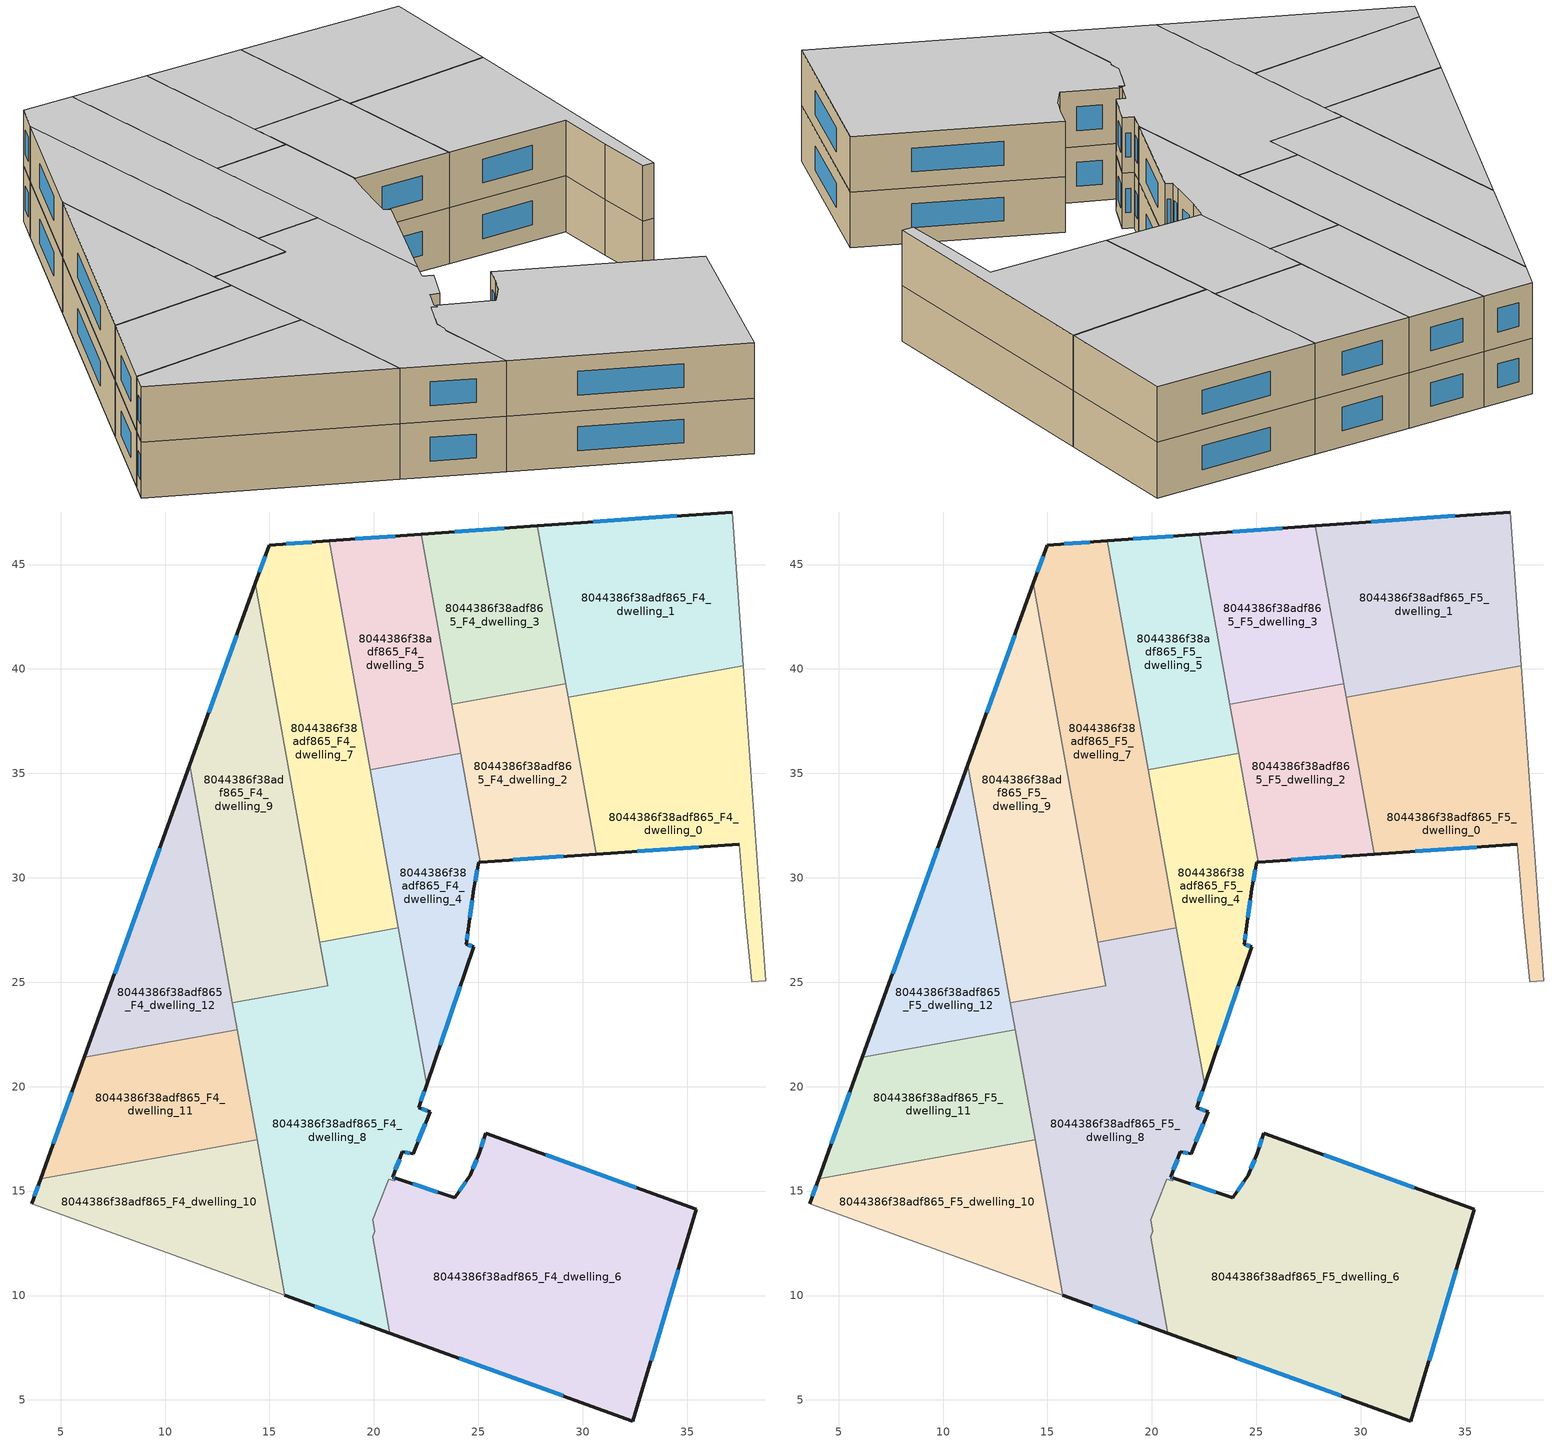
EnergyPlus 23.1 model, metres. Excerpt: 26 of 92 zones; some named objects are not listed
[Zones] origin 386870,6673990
8044386f38adf865_F4_dwelling_0
 floor to 8044386f38adf865_F3_dwelling_0 (EU_floor_Construction): 37.69,40.14 38.77,25.08 38.1,25.02 37.77,28.16 37.5,31.6 30.65,31.13 29.3,38.64 z12
 wall outside (EU_wall_Construction): 30.65,31.13 37.5,31.6 z12:15
 wall adiabatic (EU_wall_Construction): 37.5,31.6 37.77,28.16 38.1,25.02 38.77,25.08 37.69,40.14 z12:15
 wall to 8044386f38adf865_F4_dwelling_1 (EU_wall_Construction): 37.69,40.14 29.3,38.64 z12:15
 wall to 8044386f38adf865_F4_dwelling_2 (EU_wall_Construction): 29.3,38.64 30.65,31.13 z12:15
 window (EU_Window_Construction): 32.61,31.27 35.54,31.47 z12.86:14.14
8044386f38adf865_F4_dwelling_1
 floor to 8044386f38adf865_F3_dwelling_1 (EU_floor_Construction): 37.16,47.52 37.69,40.14 29.3,38.64 27.83,46.85 z12
 wall outside (EU_wall_Construction): 37.16,47.52 27.83,46.85 z12:15
 wall adiabatic (EU_wall_Construction): 37.69,40.14 37.16,47.52 z12:15
 wall to 8044386f38adf865_F4_dwelling_3 (EU_wall_Construction): 27.83,46.85 29.18,39.28 z12:15
 wall to 8044386f38adf865_F4_dwelling_2 (EU_wall_Construction): 29.18,39.28 29.3,38.64 z12:15
 window (EU_Window_Construction): 34.49,47.33 30.5,47.04 z12.86:14.14
8044386f38adf865_F4_dwelling_10
 floor to 8044386f38adf865_F3_dwelling_10 (EU_floor_Construction): 14.41,17.46 15.74,10.01 3.61,14.4 4.04,15.6 z12
 wall outside (EU_wall_Construction): 4.04,15.6 3.61,14.4 z12:15
 wall adiabatic (EU_wall_Construction): 3.61,14.4 15.74,10.01 z12:15
 wall to 8044386f38adf865_F4_dwelling_11 (EU_wall_Construction): 14.41,17.46 4.04,15.6 z12:15
 wall to 8044386f38adf865_F4_dwelling_8 (EU_wall_Construction): 15.74,10.01 14.41,17.46 z12:15
 window (EU_Window_Construction): 3.92,15.26 3.73,14.74 z12.86:14.14
8044386f38adf865_F4_dwelling_11
 floor to 8044386f38adf865_F3_dwelling_11 (EU_floor_Construction): 13.46,22.71 14.41,17.46 4.04,15.6 6.14,21.4 z12
 wall outside (EU_wall_Construction): 6.14,21.4 4.04,15.6 z12:15
 wall to 8044386f38adf865_F4_dwelling_12 (EU_wall_Construction): 13.46,22.71 6.14,21.4 z12:15
 wall to 8044386f38adf865_F4_dwelling_8 (EU_wall_Construction): 14.41,17.46 13.46,22.71 z12:15
 window (EU_Window_Construction): 5.54,19.74 4.64,17.26 z12.86:14.14
8044386f38adf865_F4_dwelling_12
 floor to 8044386f38adf865_F3_dwelling_12 (EU_floor_Construction): 11.19,35.41 13.46,22.71 6.14,21.4 z12
 wall outside (EU_wall_Construction): 11.19,35.41 6.14,21.4 z12:15
 wall to 8044386f38adf865_F4_dwelling_9 (EU_wall_Construction): 13.23,24.02 11.19,35.41 z12:15
 wall to 8044386f38adf865_F4_dwelling_8 (EU_wall_Construction): 13.46,22.71 13.23,24.02 z12:15
 window (EU_Window_Construction): 9.75,31.41 7.58,25.4 z12.86:14.14
8044386f38adf865_F4_dwelling_2
 floor to 8044386f38adf865_F3_dwelling_2 (EU_floor_Construction): 29.18,39.28 30.65,31.13 25.09,30.75 23.73,38.31 z12
 wall outside (EU_wall_Construction): 25.09,30.75 30.65,31.13 z12:15
 wall to 8044386f38adf865_F4_dwelling_3 (EU_wall_Construction): 29.18,39.28 23.73,38.31 z12:15
 wall to 8044386f38adf865_F4_dwelling_4 (EU_wall_Construction): 24.15,35.95 25.09,30.75 z12:15
 wall to 8044386f38adf865_F4_dwelling_5 (EU_wall_Construction): 23.73,38.31 24.15,35.95 z12:15
 window (EU_Window_Construction): 26.68,30.86 29.06,31.02 z12.86:14.14
8044386f38adf865_F4_dwelling_3
 floor to 8044386f38adf865_F3_dwelling_3 (EU_floor_Construction): 27.83,46.85 29.18,39.28 23.73,38.31 22.27,46.45 z12
 wall outside (EU_wall_Construction): 27.83,46.85 22.27,46.45 z12:15
 wall to 8044386f38adf865_F4_dwelling_5 (EU_wall_Construction): 22.27,46.45 23.73,38.31 z12:15
 window (EU_Window_Construction): 26.24,46.73 23.86,46.56 z12.86:14.14
8044386f38adf865_F4_dwelling_4
 floor to 8044386f38adf865_F3_dwelling_4 (EU_floor_Construction): 24.16,35.95 25.09,30.75 25.03,30.75 24.78,29.47 24.53,27.54 24.42,26.82 24.78,26.7 22.52,20.1 19.82,35.17 z12
 wall outside (EU_wall_Construction): 22.52,20.1 24.78,26.7 24.42,26.82 24.53,27.54 24.78,29.47 25.03,30.75 25.09,30.75 z12:15
 wall to 8044386f38adf865_F4_dwelling_5 (EU_wall_Construction): 24.16,35.95 19.82,35.17 z12:15
 wall to 8044386f38adf865_F4_dwelling_7 (EU_wall_Construction): 19.82,35.17 21.18,27.6 z12:15
 wall to 8044386f38adf865_F4_dwelling_8 (EU_wall_Construction): 21.18,27.6 22.52,20.1 z12:15
 window (EU_Window_Construction): 24.68,26.73 24.53,26.78 / 23.17,21.99 24.14,24.81 / 24.85,29.83 24.96,30.38 / 24.6,28.09 24.71,28.92 / 24.45,27.02 24.5,27.33 z12.86:14.14
8044386f38adf865_F4_dwelling_5
 floor to 8044386f38adf865_F3_dwelling_5 (EU_floor_Construction): 22.27,46.45 24.16,35.95 19.82,35.17 17.85,46.13 z12
 wall outside (EU_wall_Construction): 22.27,46.45 17.85,46.13 z12:15
 wall to 8044386f38adf865_F4_dwelling_7 (EU_wall_Construction): 17.85,46.13 19.82,35.18 z12:15
 window (EU_Window_Construction): 21.01,46.36 19.12,46.22 z12.86:14.14
8044386f38adf865_F4_dwelling_6
 floor to 8044386f38adf865_F3_dwelling_6 (EU_floor_Construction): 35.44,14.12 32.4,3.99 20.77,8.2 19.94,12.81 20.04,13.08 19.94,13.64 20.16,14.17 20.25,14.42 20.72,15.58 20.99,15.49 21.04,15.63 23.87,14.67 24.61,15.76 25.05,16.81 25.34,17.78 z12
 wall outside (EU_wall_Construction): 20.77,8.2 32.4,3.99 35.44,14.12 25.34,17.78 25.05,16.81 24.61,15.76 23.87,14.67 21.04,15.63 z12:15
 wall to 8044386f38adf865_F4_dwelling_8 (EU_wall_Construction): 21.04,15.63 20.99,15.49 20.72,15.58 20.25,14.42 20.16,14.17 / 20.15,14.17 19.94,13.64 20.04,13.08 19.94,12.81 20.77,8.2 z12:15
 window (EU_Window_Construction): 23.06,14.95 21.85,15.36 / 24.4,15.45 24.08,14.99 / 24.93,16.51 24.74,16.06 / 25.26,17.5 25.13,17.09 / 32.56,15.17 28.23,16.73 / 33.27,6.89 34.57,11.23 / 24.09,7 29.07,5.19 z12.86:14.14
8044386f38adf865_F4_dwelling_7
 floor to 8044386f38adf865_F3_dwelling_7 (EU_floor_Construction): 17.85,46.13 21.18,27.6 17.41,26.92 14.33,44.11 14.98,45.93 z12
 wall outside (EU_wall_Construction): 17.85,46.13 14.98,45.93 14.33,44.11 z12:15
 wall to 8044386f38adf865_F4_dwelling_8 (EU_wall_Construction): 17.41,26.92 21.18,27.6 z12:15
 wall to 8044386f38adf865_F4_dwelling_9 (EU_wall_Construction): 14.33,44.11 17.41,26.92 z12:15
 window (EU_Window_Construction): 14.8,45.41 14.51,44.63 / 17.03,46.07 15.8,45.99 z12.86:14.14
8044386f38adf865_F4_dwelling_8
 floor to 8044386f38adf865_F3_dwelling_8 (EU_floor_Construction): 21.18,27.6 22.52,20.1 22.14,18.99 22.71,18.8 21.87,16.78 21.37,16.88 20.9,15.67 21.04,15.63 20.99,15.49 20.72,15.58 20.25,14.42 20.15,14.17 19.94,13.64 20.04,13.08 19.94,12.81 20.77,8.2 15.74,10.01 13.23,24.02 17.78,24.84 17.41,26.92 z12
 wall outside (EU_wall_Construction): 15.74,10.01 20.77,8.2 / 21.04,15.63 20.9,15.67 21.37,16.88 21.87,16.78 22.71,18.8 22.14,18.99 22.52,20.1 z12:15
 wall to 8044386f38adf865_F4_dwelling_9 (EU_wall_Construction): 17.41,26.92 17.78,24.84 13.23,24.02 z12:15
 window (EU_Window_Construction): 17.18,9.5 19.33,8.72 / 22.25,19.31 22.41,19.78 / 22.54,18.86 22.3,18.94 / 22.11,17.36 22.47,18.23 / 21.51,16.85 21.73,16.81 / 21.03,16.02 21.23,16.53 / 21,15.64 20.94,15.66 z12.86:14.14
8044386f38adf865_F4_dwelling_9
 floor to 8044386f38adf865_F3_dwelling_9 (EU_floor_Construction): 14.33,44.11 17.78,24.84 13.23,24.02 11.19,35.41 z12
 wall outside (EU_wall_Construction): 14.33,44.11 11.19,35.41 z12:15
 window (EU_Window_Construction): 13.43,41.62 12.09,37.89 z12.86:14.14
8044386f38adf865_F5_dwelling_0
 floor to 8044386f38adf865_F4_dwelling_0 (EU_floor_Construction): 37.69,40.14 38.77,25.08 38.1,25.02 37.77,28.16 37.5,31.6 30.65,31.13 29.3,38.64 z15
 wall outside (EU_wall_Construction): 30.65,31.13 37.5,31.6 z15:18
 wall adiabatic (EU_wall_Construction): 37.5,31.6 37.77,28.16 38.1,25.02 38.77,25.08 37.69,40.14 z15:18
 wall to 8044386f38adf865_F5_dwelling_1 (EU_wall_Construction): 37.69,40.14 29.3,38.64 z15:18
 wall to 8044386f38adf865_F5_dwelling_2 (EU_wall_Construction): 29.3,38.64 30.65,31.13 z15:18
 window (EU_Window_Construction): 32.61,31.27 35.54,31.47 z15.86:17.14
 ceiling to 8044386f38adf865_F6_dwelling_0 (EU_floor_Construction): 38.77,25.08 37.69,40.14 29.3,38.64 30.65,31.13 37.5,31.6 37.77,28.16 38.1,25.02 z18
8044386f38adf865_F5_dwelling_1
 floor to 8044386f38adf865_F4_dwelling_1 (EU_floor_Construction): 37.16,47.52 37.69,40.14 29.3,38.64 27.83,46.85 z15
 wall outside (EU_wall_Construction): 37.16,47.52 27.83,46.85 z15:18
 wall adiabatic (EU_wall_Construction): 37.69,40.14 37.16,47.52 z15:18
 wall to 8044386f38adf865_F5_dwelling_3 (EU_wall_Construction): 27.83,46.85 29.18,39.28 z15:18
 wall to 8044386f38adf865_F5_dwelling_2 (EU_wall_Construction): 29.18,39.28 29.3,38.64 z15:18
 window (EU_Window_Construction): 34.49,47.33 30.5,47.04 z15.86:17.14
 ceiling to 8044386f38adf865_F6_dwelling_1 (EU_floor_Construction): 37.69,40.14 37.16,47.52 27.83,46.85 29.3,38.64 z18
8044386f38adf865_F5_dwelling_10
 floor to 8044386f38adf865_F4_dwelling_10 (EU_floor_Construction): 14.41,17.46 15.74,10.01 3.61,14.4 4.04,15.6 z15
 wall outside (EU_wall_Construction): 4.04,15.6 3.61,14.4 z15:18
 wall adiabatic (EU_wall_Construction): 3.61,14.4 15.74,10.01 z15:18
 wall to 8044386f38adf865_F5_dwelling_11 (EU_wall_Construction): 14.41,17.46 4.04,15.6 z15:18
 wall to 8044386f38adf865_F5_dwelling_8 (EU_wall_Construction): 15.74,10.01 14.41,17.46 z15:18
 window (EU_Window_Construction): 3.92,15.26 3.73,14.74 z15.86:17.14
 ceiling to 8044386f38adf865_F6_dwelling_10 (EU_floor_Construction): 15.74,10.01 14.41,17.46 4.04,15.6 3.61,14.4 z18
8044386f38adf865_F5_dwelling_11
 floor to 8044386f38adf865_F4_dwelling_11 (EU_floor_Construction): 13.46,22.71 14.41,17.46 4.04,15.6 6.14,21.4 z15
 wall outside (EU_wall_Construction): 6.14,21.4 4.04,15.6 z15:18
 wall to 8044386f38adf865_F5_dwelling_12 (EU_wall_Construction): 13.46,22.71 6.14,21.4 z15:18
 wall to 8044386f38adf865_F5_dwelling_8 (EU_wall_Construction): 14.41,17.46 13.46,22.71 z15:18
 window (EU_Window_Construction): 5.54,19.74 4.64,17.26 z15.86:17.14
 ceiling to 8044386f38adf865_F6_dwelling_11 (EU_floor_Construction): 14.41,17.46 13.46,22.71 6.14,21.4 4.04,15.6 z18
8044386f38adf865_F5_dwelling_12
 floor to 8044386f38adf865_F4_dwelling_12 (EU_floor_Construction): 11.19,35.41 13.46,22.71 6.14,21.4 z15
 wall outside (EU_wall_Construction): 11.19,35.41 6.14,21.4 z15:18
 wall to 8044386f38adf865_F5_dwelling_9 (EU_wall_Construction): 13.23,24.02 11.19,35.41 z15:18
 wall to 8044386f38adf865_F5_dwelling_8 (EU_wall_Construction): 13.46,22.71 13.23,24.02 z15:18
 window (EU_Window_Construction): 9.75,31.41 7.58,25.4 z15.86:17.14
 ceiling to 8044386f38adf865_F6_dwelling_12 (EU_floor_Construction): 13.46,22.71 11.19,35.41 6.14,21.4 z18
8044386f38adf865_F5_dwelling_2
 floor to 8044386f38adf865_F4_dwelling_2 (EU_floor_Construction): 29.18,39.28 30.65,31.13 25.09,30.75 23.73,38.31 z15
 wall outside (EU_wall_Construction): 25.09,30.75 30.65,31.13 z15:18
 wall to 8044386f38adf865_F5_dwelling_3 (EU_wall_Construction): 29.18,39.28 23.73,38.31 z15:18
 wall to 8044386f38adf865_F5_dwelling_4 (EU_wall_Construction): 24.15,35.95 25.09,30.75 z15:18
 wall to 8044386f38adf865_F5_dwelling_5 (EU_wall_Construction): 23.73,38.31 24.15,35.95 z15:18
 window (EU_Window_Construction): 26.68,30.86 29.06,31.02 z15.86:17.14
 ceiling to 8044386f38adf865_F6_dwelling_2 (EU_floor_Construction): 30.65,31.13 29.18,39.28 23.73,38.31 25.09,30.75 z18
8044386f38adf865_F5_dwelling_3
 floor to 8044386f38adf865_F4_dwelling_3 (EU_floor_Construction): 27.83,46.85 29.18,39.28 23.73,38.31 22.27,46.45 z15
 wall outside (EU_wall_Construction): 27.83,46.85 22.27,46.45 z15:18
 wall to 8044386f38adf865_F5_dwelling_5 (EU_wall_Construction): 22.27,46.45 23.73,38.31 z15:18
 window (EU_Window_Construction): 26.24,46.73 23.86,46.56 z15.86:17.14
 ceiling to 8044386f38adf865_F6_dwelling_3 (EU_floor_Construction): 29.18,39.28 27.83,46.85 22.27,46.45 23.73,38.31 z18
8044386f38adf865_F5_dwelling_4
 floor to 8044386f38adf865_F4_dwelling_4 (EU_floor_Construction): 24.16,35.95 25.09,30.75 25.03,30.75 24.78,29.47 24.53,27.54 24.42,26.82 24.78,26.7 22.52,20.1 19.82,35.17 z15
 wall outside (EU_wall_Construction): 22.52,20.1 24.78,26.7 24.42,26.82 24.53,27.54 24.78,29.47 25.03,30.75 25.09,30.75 z15:18
 wall to 8044386f38adf865_F5_dwelling_5 (EU_wall_Construction): 24.16,35.95 19.82,35.17 z15:18
 wall to 8044386f38adf865_F5_dwelling_7 (EU_wall_Construction): 19.82,35.17 21.18,27.6 z15:18
 wall to 8044386f38adf865_F5_dwelling_8 (EU_wall_Construction): 21.18,27.6 22.52,20.1 z15:18
 window (EU_Window_Construction): 24.68,26.73 24.53,26.78 / 23.17,21.99 24.14,24.81 / 24.85,29.83 24.96,30.38 / 24.6,28.09 24.71,28.92 / 24.45,27.02 24.5,27.33 z15.86:17.14
 ceiling to 8044386f38adf865_F6_dwelling_4 (EU_floor_Construction): 22.52,20.1 24.78,26.7 24.42,26.82 24.53,27.54 24.78,29.47 25.03,30.75 25.09,30.75 24.16,35.95 19.82,35.17 z18
8044386f38adf865_F5_dwelling_5
 floor to 8044386f38adf865_F4_dwelling_5 (EU_floor_Construction): 22.27,46.45 24.16,35.95 19.82,35.17 17.85,46.13 z15
 wall outside (EU_wall_Construction): 22.27,46.45 17.85,46.13 z15:18
 wall to 8044386f38adf865_F5_dwelling_7 (EU_wall_Construction): 17.85,46.13 19.82,35.18 z15:18
 window (EU_Window_Construction): 21.01,46.36 19.12,46.22 z15.86:17.14
 ceiling to 8044386f38adf865_F6_dwelling_5 (EU_floor_Construction): 24.16,35.95 22.27,46.45 17.85,46.13 19.82,35.17 z18
8044386f38adf865_F5_dwelling_6
 floor to 8044386f38adf865_F4_dwelling_6 (EU_floor_Construction): 35.44,14.12 32.4,3.99 20.77,8.2 19.94,12.81 20.04,13.08 19.94,13.64 20.16,14.17 20.25,14.42 20.72,15.58 20.99,15.49 21.04,15.63 23.87,14.67 24.61,15.76 25.05,16.81 25.34,17.78 z15
 wall outside (EU_wall_Construction): 20.77,8.2 32.4,3.99 35.44,14.12 25.34,17.78 25.05,16.81 24.61,15.76 23.87,14.67 21.04,15.63 z15:18
 wall to 8044386f38adf865_F5_dwelling_8 (EU_wall_Construction): 21.04,15.63 20.99,15.49 20.72,15.58 20.25,14.42 20.16,14.17 / 20.15,14.17 19.94,13.64 20.04,13.08 19.94,12.81 20.77,8.2 z15:18
 window (EU_Window_Construction): 23.06,14.95 21.85,15.36 / 24.4,15.45 24.08,14.99 / 24.93,16.51 24.74,16.06 / 25.26,17.5 25.13,17.09 / 32.56,15.17 28.23,16.73 / 33.27,6.89 34.57,11.23 / 24.09,7 29.07,5.19 z15.86:17.14
 ceiling to 8044386f38adf865_F6_dwelling_6 (EU_floor_Construction): 32.4,3.99 35.44,14.12 25.34,17.78 25.05,16.81 24.61,15.76 23.87,14.67 21.04,15.63 20.99,15.49 20.72,15.58 20.25,14.42 20.16,14.17 19.94,13.64 20.04,13.08 19.94,12.81 20.77,8.2 z18
8044386f38adf865_F5_dwelling_7
 floor to 8044386f38adf865_F4_dwelling_7 (EU_floor_Construction): 17.85,46.13 21.18,27.6 17.41,26.92 14.33,44.11 14.98,45.93 z15
 wall outside (EU_wall_Construction): 17.85,46.13 14.98,45.93 14.33,44.11 z15:18
 wall to 8044386f38adf865_F5_dwelling_8 (EU_wall_Construction): 17.41,26.92 21.18,27.6 z15:18
 wall to 8044386f38adf865_F5_dwelling_9 (EU_wall_Construction): 14.33,44.11 17.41,26.92 z15:18
 window (EU_Window_Construction): 14.8,45.41 14.51,44.63 / 17.03,46.07 15.8,45.99 z15.86:17.14
 ceiling to 8044386f38adf865_F6_dwelling_7 (EU_floor_Construction): 21.18,27.6 17.85,46.13 14.98,45.93 14.33,44.11 17.41,26.92 z18
8044386f38adf865_F5_dwelling_8
 floor to 8044386f38adf865_F4_dwelling_8 (EU_floor_Construction): 21.18,27.6 22.52,20.1 22.14,18.99 22.71,18.8 21.87,16.78 21.37,16.88 20.9,15.67 21.04,15.63 20.99,15.49 20.72,15.58 20.25,14.42 20.15,14.17 19.94,13.64 20.04,13.08 19.94,12.81 20.77,8.2 15.74,10.01 13.23,24.02 17.78,24.84 17.41,26.92 z15
 wall outside (EU_wall_Construction): 15.74,10.01 20.77,8.2 / 21.04,15.63 20.9,15.67 21.37,16.88 21.87,16.78 22.71,18.8 22.14,18.99 22.52,20.1 z15:18
 wall to 8044386f38adf865_F5_dwelling_9 (EU_wall_Construction): 17.41,26.92 17.78,24.84 13.23,24.02 z15:18
 window (EU_Window_Construction): 17.18,9.5 19.33,8.72 / 22.25,19.31 22.41,19.78 / 22.54,18.86 22.3,18.94 / 22.11,17.36 22.47,18.23 / 21.51,16.85 21.73,16.81 / 21.03,16.02 21.23,16.53 / 21,15.64 20.94,15.66 z15.86:17.14
 ceiling to 8044386f38adf865_F6_dwelling_8 (EU_floor_Construction): 20.77,8.2 19.94,12.81 20.04,13.08 19.94,13.64 20.15,14.17 20.25,14.42 20.72,15.58 20.99,15.49 21.04,15.63 20.9,15.67 21.37,16.88 21.87,16.78 22.71,18.8 22.14,18.99 22.52,20.1 21.18,27.6 17.41,26.92 17.78,24.84 13.23,24.02 15.74,10.01 z18
8044386f38adf865_F5_dwelling_9
 floor to 8044386f38adf865_F4_dwelling_9 (EU_floor_Construction): 14.33,44.11 17.78,24.84 13.23,24.02 11.19,35.41 z15
 wall outside (EU_wall_Construction): 14.33,44.11 11.19,35.41 z15:18
 window (EU_Window_Construction): 13.43,41.62 12.09,37.89 z15.86:17.14
 ceiling to 8044386f38adf865_F6_dwelling_9 (EU_floor_Construction): 17.78,24.84 14.33,44.11 11.19,35.41 13.23,24.02 z18
[Building]
EU S2 Campaign: North Axis=0; Terrain=City; Solar Distribution=FullExterior
[Site:Location]
Helsinki-Vantaa.AP: Latitude=60.317; Longitude=24.963; Time Zone=2; Elevation=54.6
[SizingPeriod:WeatherFileDays]
AnnualSizingPeriod: Begin Month=1; Begin Day of Month=1; End Month=12; End Day of Month=31; Day of Week for Start Day=Monday; Use Weather File Daylight Saving Period=No; Use Weather File Rain and Snow Indicators=No
[MATERIAL]
EU_InternalMass_Material: Roughness=MediumRough; Thickness=0.1; Conductivity=1; Density=1800; Specific Heat=900; Thermal Absorptance=0.9; Solar Absorptance=0.7; Visible Absorptance=0.7
[MATERIAL:NOMASS] Roughness=MediumRough; Thermal Absorptance=0.9; Solar Absorptance=0.7; Visible Absorptance=0.7
Name | Thermal Resistance
EU_wall_NoMass | 1.10183
EU_floor_NoMass | 1.70606
[WINDOWMATERIAL:SIMPLEGLAZINGSYSTEM]
EU_Window_SimpleGlazing: UFactor=3.11035; Solar Heat Gain Coefficient=0.8; Visible Transmittance=0.8
[CONSTRUCTION]
EU_wall_Construction: EU_wall_NoMass
EU_floor_Construction: EU_floor_NoMass
EU_Window_Construction: EU_Window_SimpleGlazing
EU_InternalMass_Construction: EU_InternalMass_Material
[ZONE] Type=1; Multiplier=1; Ceiling Height=autocalculate; Floor Area=autocalculate; Part of Total Floor Area=Yes
Name | Volume
8044386f38adf865_F4_dwelling_0; 8044386f38adf865_F5_dwelling_0; 8044386f38adf865_F4_dwelling_1; 8044386f38adf865_F5_dwelling_1 | 210.354
8044386f38adf865_F4_dwelling_10; 8044386f38adf865_F5_dwelling_10 | 144.018
8044386f38adf865_F4_dwelling_11; 8044386f38adf865_F5_dwelling_11 | 144.02
8044386f38adf865_F4_dwelling_12; 8044386f38adf865_F5_dwelling_12 | 144.004
8044386f38adf865_F4_dwelling_2; 8044386f38adf865_F5_dwelling_2 | 132.581
8044386f38adf865_F4_dwelling_3; 8044386f38adf865_F5_dwelling_3 | 132.591
8044386f38adf865_F4_dwelling_4; 8044386f38adf865_F5_dwelling_4 | 144.059
8044386f38adf865_F4_dwelling_5; 8044386f38adf865_F5_dwelling_5 | 144.072
8044386f38adf865_F4_dwelling_6; 8044386f38adf865_F5_dwelling_6 | 409.997
8044386f38adf865_F4_dwelling_7; 8044386f38adf865_F5_dwelling_7 | 216.01
8044386f38adf865_F4_dwelling_8; 8044386f38adf865_F5_dwelling_8 | 344.089
8044386f38adf865_F4_dwelling_9; 8044386f38adf865_F5_dwelling_9 | 215.984
[INTERNALMASS] Construction=EU_InternalMass_Construction
Name | Zone or ZoneList | Surface Area
8044386f38adf865_F4_dwelling_0_EU_InternalMass | 8044386f38adf865_F4_dwelling_0 | 70.1179
8044386f38adf865_F4_dwelling_1_EU_InternalMass | 8044386f38adf865_F4_dwelling_1 | 70.1176
8044386f38adf865_F4_dwelling_2_EU_InternalMass | 8044386f38adf865_F4_dwelling_2 | 44.1937
8044386f38adf865_F4_dwelling_3_EU_InternalMass | 8044386f38adf865_F4_dwelling_3 | 44.1971
8044386f38adf865_F4_dwelling_4_EU_InternalMass | 8044386f38adf865_F4_dwelling_4 | 48.0196
8044386f38adf865_F4_dwelling_5_EU_InternalMass | 8044386f38adf865_F4_dwelling_5 | 48.0235
8044386f38adf865_F4_dwelling_6_EU_InternalMass | 8044386f38adf865_F4_dwelling_6 | 136.667
8044386f38adf865_F4_dwelling_7_EU_InternalMass | 8044386f38adf865_F4_dwelling_7 | 72.0035
8044386f38adf865_F4_dwelling_8_EU_InternalMass | 8044386f38adf865_F4_dwelling_8 | 114.697
8044386f38adf865_F4_dwelling_9_EU_InternalMass | 8044386f38adf865_F4_dwelling_9 | 71.9949
8044386f38adf865_F4_dwelling_10_EU_InternalMass | 8044386f38adf865_F4_dwelling_10 | 48.0057
8044386f38adf865_F4_dwelling_11_EU_InternalMass | 8044386f38adf865_F4_dwelling_11 | 48.0064
8044386f38adf865_F4_dwelling_12_EU_InternalMass | 8044386f38adf865_F4_dwelling_12 | 48.0018
8044386f38adf865_F5_dwelling_0_EU_InternalMass | 8044386f38adf865_F5_dwelling_0 | 70.1179
8044386f38adf865_F5_dwelling_1_EU_InternalMass | 8044386f38adf865_F5_dwelling_1 | 70.1176
8044386f38adf865_F5_dwelling_2_EU_InternalMass | 8044386f38adf865_F5_dwelling_2 | 44.1937
8044386f38adf865_F5_dwelling_3_EU_InternalMass | 8044386f38adf865_F5_dwelling_3 | 44.1971
8044386f38adf865_F5_dwelling_4_EU_InternalMass | 8044386f38adf865_F5_dwelling_4 | 48.0196
8044386f38adf865_F5_dwelling_5_EU_InternalMass | 8044386f38adf865_F5_dwelling_5 | 48.0235
8044386f38adf865_F5_dwelling_6_EU_InternalMass | 8044386f38adf865_F5_dwelling_6 | 136.667
8044386f38adf865_F5_dwelling_7_EU_InternalMass | 8044386f38adf865_F5_dwelling_7 | 72.0035
8044386f38adf865_F5_dwelling_8_EU_InternalMass | 8044386f38adf865_F5_dwelling_8 | 114.697
8044386f38adf865_F5_dwelling_9_EU_InternalMass | 8044386f38adf865_F5_dwelling_9 | 71.9949
8044386f38adf865_F5_dwelling_10_EU_InternalMass | 8044386f38adf865_F5_dwelling_10 | 48.0057
8044386f38adf865_F5_dwelling_11_EU_InternalMass | 8044386f38adf865_F5_dwelling_11 | 48.0064
8044386f38adf865_F5_dwelling_12_EU_InternalMass | 8044386f38adf865_F5_dwelling_12 | 48.0018
[OTHEREQUIPMENT] Fuel Type=Electricity; Design Level Calculation Method=Watts/Area; Power per Zone Floor Area=1; Fraction Latent=0; Fraction Radiant=0; Fraction Lost=0; Carbon Dioxide Generation Rate=0; EndUse Subcategory=EU_Step8_InternalGains
Name | Zone or ZoneList or Space or SpaceList | Schedule
EU_Step8_InternalGain_8044386f38adf865_F4_dwelling_0_f000 | 8044386f38adf865_F4_dwelling_0 | EU_Step8_GainSchedule_8044386f38adf865_F4_dwelling_0_f000
EU_Step8_InternalGain_8044386f38adf865_F4_dwelling_1_f000 | 8044386f38adf865_F4_dwelling_1 | EU_Step8_GainSchedule_8044386f38adf865_F4_dwelling_1_f000
EU_Step8_InternalGain_8044386f38adf865_F4_dwelling_2_f000 | 8044386f38adf865_F4_dwelling_2 | EU_Step8_GainSchedule_8044386f38adf865_F4_dwelling_2_f000
EU_Step8_InternalGain_8044386f38adf865_F4_dwelling_3_f000 | 8044386f38adf865_F4_dwelling_3 | EU_Step8_GainSchedule_8044386f38adf865_F4_dwelling_3_f000
EU_Step8_InternalGain_8044386f38adf865_F4_dwelling_4_f000 | 8044386f38adf865_F4_dwelling_4 | EU_Step8_GainSchedule_8044386f38adf865_F4_dwelling_4_f000
EU_Step8_InternalGain_8044386f38adf865_F4_dwelling_5_f000 | 8044386f38adf865_F4_dwelling_5 | EU_Step8_GainSchedule_8044386f38adf865_F4_dwelling_5_f000
EU_Step8_InternalGain_8044386f38adf865_F4_dwelling_6_f000 | 8044386f38adf865_F4_dwelling_6 | EU_Step8_GainSchedule_8044386f38adf865_F4_dwelling_6_f000
EU_Step8_InternalGain_8044386f38adf865_F4_dwelling_7_f000 | 8044386f38adf865_F4_dwelling_7 | EU_Step8_GainSchedule_8044386f38adf865_F4_dwelling_7_f000
EU_Step8_InternalGain_8044386f38adf865_F4_dwelling_8_f000 | 8044386f38adf865_F4_dwelling_8 | EU_Step8_GainSchedule_8044386f38adf865_F4_dwelling_8_f000
EU_Step8_InternalGain_8044386f38adf865_F4_dwelling_9_f000 | 8044386f38adf865_F4_dwelling_9 | EU_Step8_GainSchedule_8044386f38adf865_F4_dwelling_9_f000
EU_Step8_InternalGain_8044386f38adf865_F4_dwelling_10_f000 | 8044386f38adf865_F4_dwelling_10 | EU_Step8_GainSchedule_8044386f38adf865_F4_dwelling_10_f000
EU_Step8_InternalGain_8044386f38adf865_F4_dwelling_11_f000 | 8044386f38adf865_F4_dwelling_11 | EU_Step8_GainSchedule_8044386f38adf865_F4_dwelling_11_f000
EU_Step8_InternalGain_8044386f38adf865_F4_dwelling_12_f000 | 8044386f38adf865_F4_dwelling_12 | EU_Step8_GainSchedule_8044386f38adf865_F4_dwelling_12_f000
EU_Step8_InternalGain_8044386f38adf865_F5_dwelling_0_f000 | 8044386f38adf865_F5_dwelling_0 | EU_Step8_GainSchedule_8044386f38adf865_F5_dwelling_0_f000
EU_Step8_InternalGain_8044386f38adf865_F5_dwelling_1_f000 | 8044386f38adf865_F5_dwelling_1 | EU_Step8_GainSchedule_8044386f38adf865_F5_dwelling_1_f000
EU_Step8_InternalGain_8044386f38adf865_F5_dwelling_2_f000 | 8044386f38adf865_F5_dwelling_2 | EU_Step8_GainSchedule_8044386f38adf865_F5_dwelling_2_f000
EU_Step8_InternalGain_8044386f38adf865_F5_dwelling_3_f000 | 8044386f38adf865_F5_dwelling_3 | EU_Step8_GainSchedule_8044386f38adf865_F5_dwelling_3_f000
EU_Step8_InternalGain_8044386f38adf865_F5_dwelling_4_f000 | 8044386f38adf865_F5_dwelling_4 | EU_Step8_GainSchedule_8044386f38adf865_F5_dwelling_4_f000
EU_Step8_InternalGain_8044386f38adf865_F5_dwelling_5_f000 | 8044386f38adf865_F5_dwelling_5 | EU_Step8_GainSchedule_8044386f38adf865_F5_dwelling_5_f000
EU_Step8_InternalGain_8044386f38adf865_F5_dwelling_6_f000 | 8044386f38adf865_F5_dwelling_6 | EU_Step8_GainSchedule_8044386f38adf865_F5_dwelling_6_f000
EU_Step8_InternalGain_8044386f38adf865_F5_dwelling_7_f000 | 8044386f38adf865_F5_dwelling_7 | EU_Step8_GainSchedule_8044386f38adf865_F5_dwelling_7_f000
EU_Step8_InternalGain_8044386f38adf865_F5_dwelling_8_f000 | 8044386f38adf865_F5_dwelling_8 | EU_Step8_GainSchedule_8044386f38adf865_F5_dwelling_8_f000
EU_Step8_InternalGain_8044386f38adf865_F5_dwelling_9_f000 | 8044386f38adf865_F5_dwelling_9 | EU_Step8_GainSchedule_8044386f38adf865_F5_dwelling_9_f000
EU_Step8_InternalGain_8044386f38adf865_F5_dwelling_10_f000 | 8044386f38adf865_F5_dwelling_10 | EU_Step8_GainSchedule_8044386f38adf865_F5_dwelling_10_f000
EU_Step8_InternalGain_8044386f38adf865_F5_dwelling_11_f000 | 8044386f38adf865_F5_dwelling_11 | EU_Step8_GainSchedule_8044386f38adf865_F5_dwelling_11_f000
EU_Step8_InternalGain_8044386f38adf865_F5_dwelling_12_f000 | 8044386f38adf865_F5_dwelling_12 | EU_Step8_GainSchedule_8044386f38adf865_F5_dwelling_12_f000
[ZONEVENTILATION:DESIGNFLOWRATE] Schedule=EU_AlwaysOn; Design Flow Rate Calculation Method=AirChanges/Hour; Air Changes per Hour=0.756316; Ventilation Type=Natural; Fan Pressure Rise=0; Fan Total Efficiency=1; Constant Term Coefficient=1; Temperature Term Coefficient=0; Velocity Term Coefficient=0; Velocity Squared Term Coefficient=0; Minimum Indoor Temperature=-100; Maximum Indoor Temperature=100; Delta Temperature=-100; Minimum Outdoor Temperature=-100; Maximum Outdoor Temperature=100; Maximum Wind Speed=40
Name | Zone or ZoneList or Space or SpaceList
EU_ConstantAir_8044386f38adf865_F4_dwelling_0 | 8044386f38adf865_F4_dwelling_0
EU_ConstantAir_8044386f38adf865_F4_dwelling_1 | 8044386f38adf865_F4_dwelling_1
EU_ConstantAir_8044386f38adf865_F4_dwelling_2 | 8044386f38adf865_F4_dwelling_2
EU_ConstantAir_8044386f38adf865_F4_dwelling_3 | 8044386f38adf865_F4_dwelling_3
EU_ConstantAir_8044386f38adf865_F4_dwelling_4 | 8044386f38adf865_F4_dwelling_4
EU_ConstantAir_8044386f38adf865_F4_dwelling_5 | 8044386f38adf865_F4_dwelling_5
EU_ConstantAir_8044386f38adf865_F4_dwelling_6 | 8044386f38adf865_F4_dwelling_6
EU_ConstantAir_8044386f38adf865_F4_dwelling_7 | 8044386f38adf865_F4_dwelling_7
EU_ConstantAir_8044386f38adf865_F4_dwelling_8 | 8044386f38adf865_F4_dwelling_8
EU_ConstantAir_8044386f38adf865_F4_dwelling_9 | 8044386f38adf865_F4_dwelling_9
EU_ConstantAir_8044386f38adf865_F4_dwelling_10 | 8044386f38adf865_F4_dwelling_10
EU_ConstantAir_8044386f38adf865_F4_dwelling_11 | 8044386f38adf865_F4_dwelling_11
EU_ConstantAir_8044386f38adf865_F4_dwelling_12 | 8044386f38adf865_F4_dwelling_12
EU_ConstantAir_8044386f38adf865_F5_dwelling_0 | 8044386f38adf865_F5_dwelling_0
EU_ConstantAir_8044386f38adf865_F5_dwelling_1 | 8044386f38adf865_F5_dwelling_1
EU_ConstantAir_8044386f38adf865_F5_dwelling_2 | 8044386f38adf865_F5_dwelling_2
EU_ConstantAir_8044386f38adf865_F5_dwelling_3 | 8044386f38adf865_F5_dwelling_3
EU_ConstantAir_8044386f38adf865_F5_dwelling_4 | 8044386f38adf865_F5_dwelling_4
EU_ConstantAir_8044386f38adf865_F5_dwelling_5 | 8044386f38adf865_F5_dwelling_5
EU_ConstantAir_8044386f38adf865_F5_dwelling_6 | 8044386f38adf865_F5_dwelling_6
EU_ConstantAir_8044386f38adf865_F5_dwelling_7 | 8044386f38adf865_F5_dwelling_7
EU_ConstantAir_8044386f38adf865_F5_dwelling_8 | 8044386f38adf865_F5_dwelling_8
EU_ConstantAir_8044386f38adf865_F5_dwelling_9 | 8044386f38adf865_F5_dwelling_9
EU_ConstantAir_8044386f38adf865_F5_dwelling_10 | 8044386f38adf865_F5_dwelling_10
EU_ConstantAir_8044386f38adf865_F5_dwelling_11 | 8044386f38adf865_F5_dwelling_11
EU_ConstantAir_8044386f38adf865_F5_dwelling_12 | 8044386f38adf865_F5_dwelling_12
[HVACTEMPLATE:ZONE:IDEALLOADSAIRSYSTEM] System Availability Schedule=EU_AlwaysOn; Maximum Heating Supply Air Temperature=50; Minimum Cooling Supply Air Temperature=13; Maximum Heating Supply Air Humidity Ratio=0.0156; Minimum Cooling Supply Air Humidity Ratio=0.0077; Heating Limit=NoLimit; Cooling Limit=NoLimit; Heating Availability Schedule=EU_AlwaysOn; Cooling Availability Schedule=EU_CoolingOff; Dehumidification Control Type=ConstantSensibleHeatRatio; Cooling Sensible Heat Ratio=0.7; Dehumidification Setpoint=60; Humidification Control Type=None; Humidification Setpoint=30; Outdoor Air Method=None; Outdoor Air Flow Rate per Person=0.00944; Outdoor Air Flow Rate per Zone Floor Area=0; Outdoor Air Flow Rate per Zone=0; Demand Controlled Ventilation Type=None; Outdoor Air Economizer Type=NoEconomizer; Heat Recovery Type=None; Sensible Heat Recovery Effectiveness=0.7; Latent Heat Recovery Effectiveness=0.65
Name | Template Thermostat
8044386f38adf865_F4_dwelling_0 | EU_HeatOnly_8044386f38adf865_F4_dwelling_0
8044386f38adf865_F4_dwelling_1 | EU_HeatOnly_8044386f38adf865_F4_dwelling_1
8044386f38adf865_F4_dwelling_2 | EU_HeatOnly_8044386f38adf865_F4_dwelling_2
8044386f38adf865_F4_dwelling_3 | EU_HeatOnly_8044386f38adf865_F4_dwelling_3
8044386f38adf865_F4_dwelling_4 | EU_HeatOnly_8044386f38adf865_F4_dwelling_4
8044386f38adf865_F4_dwelling_5 | EU_HeatOnly_8044386f38adf865_F4_dwelling_5
8044386f38adf865_F4_dwelling_6 | EU_HeatOnly_8044386f38adf865_F4_dwelling_6
8044386f38adf865_F4_dwelling_7 | EU_HeatOnly_8044386f38adf865_F4_dwelling_7
8044386f38adf865_F4_dwelling_8 | EU_HeatOnly_8044386f38adf865_F4_dwelling_8
8044386f38adf865_F4_dwelling_9 | EU_HeatOnly_8044386f38adf865_F4_dwelling_9
8044386f38adf865_F4_dwelling_10 | EU_HeatOnly_8044386f38adf865_F4_dwelling_10
8044386f38adf865_F4_dwelling_11 | EU_HeatOnly_8044386f38adf865_F4_dwelling_11
8044386f38adf865_F4_dwelling_12 | EU_HeatOnly_8044386f38adf865_F4_dwelling_12
8044386f38adf865_F5_dwelling_0 | EU_HeatOnly_8044386f38adf865_F5_dwelling_0
8044386f38adf865_F5_dwelling_1 | EU_HeatOnly_8044386f38adf865_F5_dwelling_1
8044386f38adf865_F5_dwelling_2 | EU_HeatOnly_8044386f38adf865_F5_dwelling_2
8044386f38adf865_F5_dwelling_3 | EU_HeatOnly_8044386f38adf865_F5_dwelling_3
8044386f38adf865_F5_dwelling_4 | EU_HeatOnly_8044386f38adf865_F5_dwelling_4
8044386f38adf865_F5_dwelling_5 | EU_HeatOnly_8044386f38adf865_F5_dwelling_5
8044386f38adf865_F5_dwelling_6 | EU_HeatOnly_8044386f38adf865_F5_dwelling_6
8044386f38adf865_F5_dwelling_7 | EU_HeatOnly_8044386f38adf865_F5_dwelling_7
8044386f38adf865_F5_dwelling_8 | EU_HeatOnly_8044386f38adf865_F5_dwelling_8
8044386f38adf865_F5_dwelling_9 | EU_HeatOnly_8044386f38adf865_F5_dwelling_9
8044386f38adf865_F5_dwelling_10 | EU_HeatOnly_8044386f38adf865_F5_dwelling_10
8044386f38adf865_F5_dwelling_11 | EU_HeatOnly_8044386f38adf865_F5_dwelling_11
8044386f38adf865_F5_dwelling_12 | EU_HeatOnly_8044386f38adf865_F5_dwelling_12
[SIZING:ZONE] Zone Cooling Design Supply Air Temperature Input Method=SupplyAirTemperature; Zone Cooling Design Supply Air Temperature=13; Zone Heating Design Supply Air Temperature Input Method=SupplyAirTemperature; Zone Heating Design Supply Air Temperature=50; Zone Cooling Design Supply Air Humidity Ratio=0.008; Zone Heating Design Supply Air Humidity Ratio=0.008; Cooling Design Air Flow Method=DesignDay; Cooling Design Air Flow Rate=0; Cooling Minimum Air Flow per Zone Floor Area=0.000762; Cooling Minimum Air Flow=0; Cooling Minimum Air Flow Fraction=0.2; Heating Design Air Flow Method=DesignDay; Heating Design Air Flow Rate=0; Heating Maximum Air Flow per Zone Floor Area=0.002032; Heating Maximum Air Flow=0.141576; Heating Maximum Air Flow Fraction=0.3; Account for Dedicated Outdoor Air System=No; Dedicated Outdoor Air System Control Strategy=NeutralSupplyAir; Dedicated Outdoor Air Low Setpoint Temperature for Design=autosize; Dedicated Outdoor Air High Setpoint Temperature for Design=autosize; Zone Load Sizing Method=Sensible Load Only No Latent Load; Zone Latent Cooling Design Supply Air Humidity Ratio Input Method=HumidityRatioDifference; Zone Cooling Design Supply Air Humidity Ratio Difference=0.005; Zone Latent Heating Design Supply Air Humidity Ratio Input Method=HumidityRatioDifference; Zone Humidification Design Supply Air Humidity Ratio Difference=0.005
8044386f38adf865_F4_dwelling_0; 8044386f38adf865_F4_dwelling_1; 8044386f38adf865_F4_dwelling_2; 8044386f38adf865_F4_dwelling_3; 8044386f38adf865_F4_dwelling_4; 8044386f38adf865_F4_dwelling_5; 8044386f38adf865_F4_dwelling_6; 8044386f38adf865_F4_dwelling_7; 8044386f38adf865_F4_dwelling_8; 8044386f38adf865_F4_dwelling_9; 8044386f38adf865_F4_dwelling_10; 8044386f38adf865_F4_dwelling_11; 8044386f38adf865_F4_dwelling_12; 8044386f38adf865_F5_dwelling_0; 8044386f38adf865_F5_dwelling_1; 8044386f38adf865_F5_dwelling_2; 8044386f38adf865_F5_dwelling_3; 8044386f38adf865_F5_dwelling_4; 8044386f38adf865_F5_dwelling_5; 8044386f38adf865_F5_dwelling_6; 8044386f38adf865_F5_dwelling_7; 8044386f38adf865_F5_dwelling_8; 8044386f38adf865_F5_dwelling_9; 8044386f38adf865_F5_dwelling_10; 8044386f38adf865_F5_dwelling_11; 8044386f38adf865_F5_dwelling_12
[SCHEDULE:CONSTANT]
Name | Hourly Value
EU_AlwaysOn | 1
EU_CoolingOff | 0
[SCHEDULE:FILE] Column Number=1; Rows to Skip at Top=0; Number of Hours of Data=8760; Column Separator=Comma; Interpolate to Timestep=No; Minutes per Item=60; Adjust Schedule for Daylight Savings=Yes
Name | File
EU_Step8_GainSchedule_8044386f38adf865_F4_dwelling_0_f000 | ../../schedules/8044386f38adf865/8044386f38adf865_F4_dwelling_0_f000_gain.csv
EU_Step8_GainSchedule_8044386f38adf865_F4_dwelling_1_f000 | ../../schedules/8044386f38adf865/8044386f38adf865_F4_dwelling_1_f000_gain.csv
EU_Step8_GainSchedule_8044386f38adf865_F4_dwelling_2_f000 | ../../schedules/8044386f38adf865/8044386f38adf865_F4_dwelling_2_f000_gain.csv
EU_Step8_GainSchedule_8044386f38adf865_F4_dwelling_3_f000 | ../../schedules/8044386f38adf865/8044386f38adf865_F4_dwelling_3_f000_gain.csv
EU_Step8_GainSchedule_8044386f38adf865_F4_dwelling_4_f000 | ../../schedules/8044386f38adf865/8044386f38adf865_F4_dwelling_4_f000_gain.csv
EU_Step8_GainSchedule_8044386f38adf865_F4_dwelling_5_f000 | ../../schedules/8044386f38adf865/8044386f38adf865_F4_dwelling_5_f000_gain.csv
EU_Step8_GainSchedule_8044386f38adf865_F4_dwelling_6_f000 | ../../schedules/8044386f38adf865/8044386f38adf865_F4_dwelling_6_f000_gain.csv
EU_Step8_GainSchedule_8044386f38adf865_F4_dwelling_7_f000 | ../../schedules/8044386f38adf865/8044386f38adf865_F4_dwelling_7_f000_gain.csv
EU_Step8_GainSchedule_8044386f38adf865_F4_dwelling_8_f000 | ../../schedules/8044386f38adf865/8044386f38adf865_F4_dwelling_8_f000_gain.csv
EU_Step8_GainSchedule_8044386f38adf865_F4_dwelling_9_f000 | ../../schedules/8044386f38adf865/8044386f38adf865_F4_dwelling_9_f000_gain.csv
EU_Step8_GainSchedule_8044386f38adf865_F4_dwelling_10_f000 | ../../schedules/8044386f38adf865/8044386f38adf865_F4_dwelling_10_f000_gain.csv
EU_Step8_GainSchedule_8044386f38adf865_F4_dwelling_11_f000 | ../../schedules/8044386f38adf865/8044386f38adf865_F4_dwelling_11_f000_gain.csv
EU_Step8_GainSchedule_8044386f38adf865_F4_dwelling_12_f000 | ../../schedules/8044386f38adf865/8044386f38adf865_F4_dwelling_12_f000_gain.csv
EU_Step8_GainSchedule_8044386f38adf865_F5_dwelling_0_f000 | ../../schedules/8044386f38adf865/8044386f38adf865_F5_dwelling_0_f000_gain.csv
EU_Step8_GainSchedule_8044386f38adf865_F5_dwelling_1_f000 | ../../schedules/8044386f38adf865/8044386f38adf865_F5_dwelling_1_f000_gain.csv
EU_Step8_GainSchedule_8044386f38adf865_F5_dwelling_2_f000 | ../../schedules/8044386f38adf865/8044386f38adf865_F5_dwelling_2_f000_gain.csv
EU_Step8_GainSchedule_8044386f38adf865_F5_dwelling_3_f000 | ../../schedules/8044386f38adf865/8044386f38adf865_F5_dwelling_3_f000_gain.csv
EU_Step8_GainSchedule_8044386f38adf865_F5_dwelling_4_f000 | ../../schedules/8044386f38adf865/8044386f38adf865_F5_dwelling_4_f000_gain.csv
EU_Step8_GainSchedule_8044386f38adf865_F5_dwelling_5_f000 | ../../schedules/8044386f38adf865/8044386f38adf865_F5_dwelling_5_f000_gain.csv
EU_Step8_GainSchedule_8044386f38adf865_F5_dwelling_6_f000 | ../../schedules/8044386f38adf865/8044386f38adf865_F5_dwelling_6_f000_gain.csv
EU_Step8_GainSchedule_8044386f38adf865_F5_dwelling_7_f000 | ../../schedules/8044386f38adf865/8044386f38adf865_F5_dwelling_7_f000_gain.csv
EU_Step8_GainSchedule_8044386f38adf865_F5_dwelling_8_f000 | ../../schedules/8044386f38adf865/8044386f38adf865_F5_dwelling_8_f000_gain.csv
EU_Step8_GainSchedule_8044386f38adf865_F5_dwelling_9_f000 | ../../schedules/8044386f38adf865/8044386f38adf865_F5_dwelling_9_f000_gain.csv
EU_Step8_GainSchedule_8044386f38adf865_F5_dwelling_10_f000 | ../../schedules/8044386f38adf865/8044386f38adf865_F5_dwelling_10_f000_gain.csv
EU_Step8_GainSchedule_8044386f38adf865_F5_dwelling_11_f000 | ../../schedules/8044386f38adf865/8044386f38adf865_F5_dwelling_11_f000_gain.csv
EU_Step8_GainSchedule_8044386f38adf865_F5_dwelling_12_f000 | ../../schedules/8044386f38adf865/8044386f38adf865_F5_dwelling_12_f000_gain.csv
